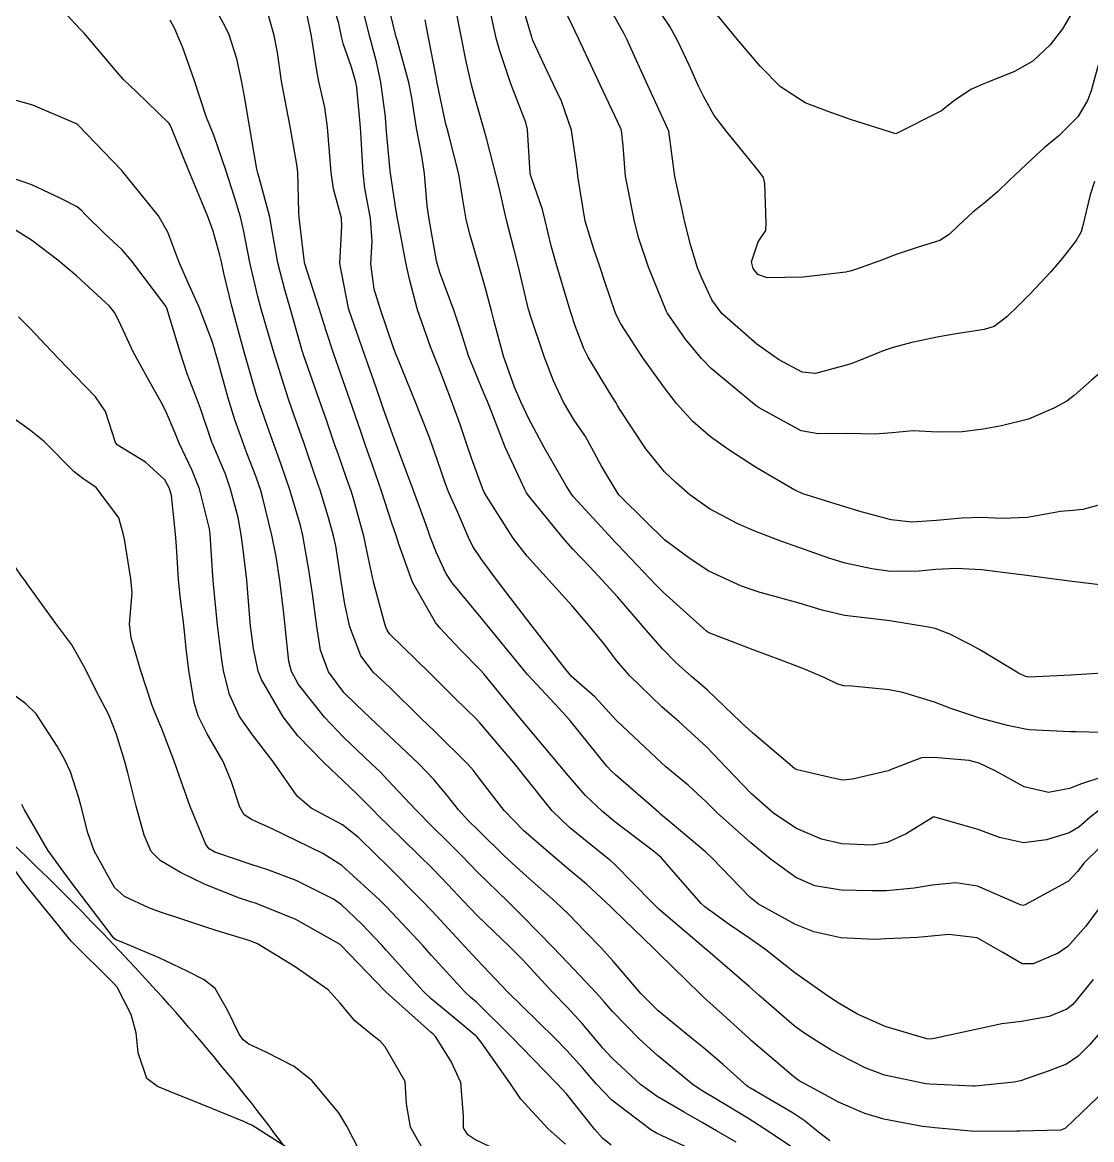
# Model space of a CAD drawing. Header units: metres. Extents: x 298520 to 308411, y 7433745 to 7450750.
# Drawn here: x 300295.4 to 300342.48, y 7446505.15 to 7446554.36 of the extents above; entities that cross this region are included whole.
import ezdxf

# ---------------------------------------------------------------- set-up
doc = ezdxf.new("R2010")
doc.units = ezdxf.units.M
doc.header["$LTSCALE"] = 10
for name, color, linetype in [('Curvas de Nivel 1m', 11, 'Continuous'), ('Curvas de Nivel 5m', 15, 'Continuous'), ('Hidrografia', 140, 'Continuous')]:
    doc.layers.add(name, color=color, linetype=linetype)

msp = doc.modelspace()

# ---------------------------------------------------------------- linework, layer by layer
at = {"layer": 'Curvas de Nivel 1m', "flags": 128}
for points, elevation in [([(300330.955, 7446505.101), (300330.462, 7446505.483), (300329.834, 7446505.989), (300329.345, 7446506.306), (300327.466, 7446507.414), (300327.362, 7446507.478), (300327.304, 7446507.521), (300326.272, 7446508.436), (300325.379, 7446509.201), (300324.943, 7446509.554), (300323.395, 7446510.814), (300322.629, 7446511.578), (300321.424, 7446513.009), (300320.889, 7446513.598), (300320.165, 7446514.334), (300319.448, 7446515.084), (300318.881, 7446515.626), (300317.465, 7446516.873), (300316.625, 7446517.648), (300315.489, 7446518.756), (300315.036, 7446519.205), (300314.609, 7446519.673), (300314.117, 7446520.289), (300313.516, 7446521.01), (300312.855, 7446521.697), (300311.541, 7446522.943), (300310.718, 7446523.723), (300310.12, 7446524.293), (300309.564, 7446524.841), (300308.889, 7446525.747), (300308.537, 7446526.705), (300308.377, 7446527.752), (300308.181, 7446529.188), (300308.096, 7446529.755), (300308.031, 7446530.158), (300307.756, 7446531.758), (300307.649, 7446532.199), (300307.179, 7446533.765), (300306.804, 7446534.888), (300306.482, 7446535.772), (300306.271, 7446536.347), (300305.77, 7446537.779), (300305.715, 7446537.949), (300305.191, 7446539.788), (300304.874, 7446540.913), (300304.64, 7446541.797), (300304.282, 7446543.306), (300304.171, 7446543.804), (300304.101, 7446544.11), (300303.806, 7446545.16), (300303.575, 7446545.812), (300303.395, 7446546.236), (300302.729, 7446547.821), (300301.953, 7446549.738), (300301.914, 7446549.829), (300301.864, 7446549.905), (300300.413, 7446551.309), (300299.883, 7446551.809), (300299.863, 7446551.83), (300299.844, 7446551.851), (300299.567, 7446552.175), (300298.121, 7446553.877), (300298.019, 7446553.984), (300297.915, 7446554.092), (300296.264, 7446555.897)], 672), ([(300342.823, 7446517.996), (300342.158, 7446517.343), (300341.86, 7446516.955), (300341.465, 7446516.532), (300339.56, 7446515.485), (300339.454, 7446515.458), (300339.351, 7446515.484), (300337.462, 7446516.31), (300336.501, 7446516.452), (300335.462, 7446516.355), (300334.677, 7446516.222), (300333.459, 7446516.107), (300332.815, 7446516.1), (300331.46, 7446516.138), (300330.299, 7446516.325), (300329.465, 7446516.691), (300328.332, 7446517.511), (300327.483, 7446518.215), (300325.999, 7446519.535), (300325.508, 7446520.02), (300324.717, 7446520.754), (300323.735, 7446521.567), (300323.526, 7446521.754), (300321.577, 7446523.59), (300321.553, 7446523.62), (300320.606, 7446524.647), (300319.572, 7446525.566), (300319.52, 7446525.621), (300319.27, 7446525.929), (300317.948, 7446527.636), (300317.6, 7446528.081), (300316.399, 7446529.652), (300315.633, 7446530.682), (300315.244, 7446531.271), (300315.044, 7446531.669), (300314.573, 7446532.763), (300314.174, 7446533.682), (300314.03, 7446534.038), (300313.687, 7446535.064), (300313.466, 7446535.692), (300313.324, 7446536.067), (300312.679, 7446537.7), (300311.945, 7446539.502), (300311.861, 7446539.709), (300311.746, 7446540.023), (300311.168, 7446541.716), (300310.894, 7446542.601), (300310.754, 7446543.72), (300310.804, 7446544.719), (300310.738, 7446545.721), (300310.489, 7446547.061), (300310.403, 7446547.724), (300310.325, 7446549.256), (300310.295, 7446549.726), (300310.125, 7446551.484), (300310.084, 7446551.728), (300309.89, 7446552.389), (300309.544, 7446553.38), (300309.46, 7446553.737), (300309.337, 7446554.313), (300308.903, 7446555.745)], 677), ([(300343.523, 7446521.305), (300342.041, 7446520.822), (300341.516, 7446520.611), (300340.58, 7446520.43), (300339.516, 7446520.683), (300338.238, 7446521.393), (300337.528, 7446521.735), (300337.092, 7446521.844), (300335.531, 7446521.985), (300334.999, 7446521.967), (300333.657, 7446521.449), (300333.568, 7446521.404), (300333.522, 7446521.387), (300331.962, 7446521.022), (300331.518, 7446520.986), (300331.107, 7446521.064), (300329.522, 7446521.441), (300329.407, 7446521.501), (300327.546, 7446523.063), (300327.054, 7446523.525), (300325.567, 7446524.943), (300325.247, 7446525.222), (300324.863, 7446525.551), (300324.178, 7446526.16), (300323.585, 7446526.762), (300322.878, 7446527.577), (300321.615, 7446529.05), (300321.116, 7446529.598), (300320.392, 7446530.37), (300319.638, 7446531.154), (300319.224, 7446531.624), (300317.671, 7446533.54), (300317.607, 7446533.641), (300317.533, 7446533.783), (300316.666, 7446535.65), (300316, 7446537.367), (300315.885, 7446537.658), (300315.718, 7446538.025), (300315.051, 7446539.67), (300314.74, 7446540.663), (300314.408, 7446541.68), (300313.788, 7446543.333), (300313.676, 7446543.691), (300313.638, 7446543.848), (300313.313, 7446545.695), (300313.234, 7446546.281), (300313.107, 7446547.697), (300312.976, 7446548.568), (300312.756, 7446549.701), (300312.548, 7446551.032), (300312.417, 7446551.705), (300311.902, 7446553.581), (300311.868, 7446553.71), (300311.855, 7446553.759), (300311.372, 7446555.716)], 679), ([(300343.663, 7446533.33), (300342.098, 7446532.906), (300341.658, 7446532.861), (300341.11, 7446532.811), (300339.655, 7446532.556), (300338.537, 7446532.508), (300337.654, 7446532.548), (300336.765, 7446532.524), (300335.653, 7446532.415), (300334.565, 7446532.35), (300333.658, 7446532.442), (300332.332, 7446532.794), (300331.666, 7446532.999), (300330.109, 7446533.493), (300329.77, 7446533.595), (300329.674, 7446533.633), (300329.422, 7446533.756), (300327.685, 7446534.772), (300326.503, 7446535.532), (300325.698, 7446536.098), (300324.925, 7446536.772), (300324.226, 7446537.562), (300323.722, 7446538.203), (300322.725, 7446539.58), (300321.758, 7446541.074), (300321.578, 7446541.41), (300321.505, 7446541.594), (300321.062, 7446542.887), (300320.824, 7446543.604), (300320.559, 7446544.367), (300320.18, 7446545.606), (300319.857, 7446547.586), (300319.857, 7446547.61), (300319.837, 7446547.896), (300319.587, 7446549.614), (300319.141, 7446550.886), (300318.791, 7446551.626), (300318.501, 7446552.243), (300317.902, 7446553.523), (300317.858, 7446553.64), (300317.837, 7446553.707), (300317.266, 7446555.647)], 683), ([(300343.35, 7446539.334), (300342.479, 7446538.595), (300341.722, 7446537.923), (300341.393, 7446537.68), (300340.822, 7446537.363), (300339.708, 7446536.886), (300338.512, 7446536.585), (300337.703, 7446536.442), (300336.784, 7446536.328), (300335.702, 7446536.31), (300334.63, 7446536.364), (300333.701, 7446536.273), (300332.945, 7446536.213), (300331.701, 7446536.255), (300330.444, 7446536.232), (300329.702, 7446536.362), (300327.852, 7446537.378), (300327.712, 7446537.471), (300327.644, 7446537.521), (300325.736, 7446539.11), (300325.303, 7446539.547), (300324.602, 7446540.408), (300323.788, 7446541.57), (300323.763, 7446541.623), (300322.973, 7446543.578), (300322.544, 7446544.84), (300322.354, 7446545.585), (300321.988, 7446547.432), (300321.966, 7446547.589), (300321.853, 7446548.923), (300321.78, 7446549.591), (300321.746, 7446549.71), (300320.852, 7446551.6), (300319.903, 7446553.61), (300318.951, 7446555.625)], 684), ([(300342.766, 7446552.469), (300342.46, 7446551.344), (300342.302, 7446550.922), (300341.871, 7446550.196), (300341.036, 7446549.362), (300340.393, 7446548.834), (300339.847, 7446548.33), (300339.356, 7446547.869), (300338.848, 7446547.39), (300338.333, 7446546.89), (300337.824, 7446546.459), (300337.244, 7446545.98), (300336.621, 7446545.412), (300336.211, 7446545.012), (300335.803, 7446544.753), (300334.798, 7446544.435), (300333.793, 7446544.098), (300333.324, 7446543.92), (300332.089, 7446543.467), (300331.854, 7446543.398), (300331.782, 7446543.384), (300331.665, 7446543.355), (300329.779, 7446543.142), (300328.192, 7446543.103), (300327.78, 7446543.249), (300327.576, 7446543.522), (300327.507, 7446543.803), (300327.8, 7446544.688), (300328.138, 7446545.186), (300328.153, 7446545.517), (300328.092, 7446547.256), (300328.032, 7446547.518), (300327.837, 7446547.799), (300326.417, 7446549.534), (300325.87, 7446550.253), (300325.404, 7446551.073), (300325.176, 7446551.551), (300324.777, 7446552.442), (300324.248, 7446553.565), (300323.912, 7446554.179), (300322.977, 7446555.58)], 686), ([(300343.023, 7446519.82), (300342.402, 7446519.341), (300341.927, 7446518.915), (300341.492, 7446518.655), (300340.495, 7446518.358), (300339.485, 7446518.214), (300338.431, 7446518.449), (300337.494, 7446518.805), (300335.573, 7446519.357), (300335.502, 7446519.345), (300334.314, 7446518.618), (300333.485, 7446518.238), (300332.824, 7446518.116), (300331.484, 7446518.18), (300330.585, 7446518.385), (300329.493, 7446518.85), (300328.491, 7446519.51), (300327.511, 7446520.372), (300326.394, 7446521.531), (300325.536, 7446522.432), (300324.313, 7446523.559), (300323.903, 7446523.911), (300323.559, 7446524.211), (300322.143, 7446525.584), (300321.579, 7446526.239), (300320.995, 7446527.007), (300320.505, 7446527.606), (300319.608, 7446528.655), (300318.734, 7446529.629), (300317.635, 7446530.839), (300317.011, 7446531.646), (300315.837, 7446533.492), (300315.736, 7446533.659), (300315.674, 7446533.801), (300315.18, 7446535.16), (300315.008, 7446535.67), (300314.678, 7446536.651), (300314.304, 7446537.681), (300313.735, 7446539.157), (300313.527, 7446539.692), (300313.378, 7446540.062), (300312.809, 7446541.7), (300312.443, 7446543.043), (300312.298, 7446543.705), (300311.947, 7446545.573), (300311.926, 7446545.709), (300311.819, 7446546.33), (300311.613, 7446547.712), (300311.588, 7446547.961), (300311.43, 7446549.714), (300311.387, 7446550.196), (300311.195, 7446551.717), (300310.998, 7446552.613), (300310.7, 7446553.722), (300310.292, 7446555.362)], 678), ([(300343.199, 7446525.712), (300341.575, 7446525.605), (300339.715, 7446525.519), (300339.575, 7446525.539), (300339.269, 7446525.69), (300337.586, 7446526.705), (300337.136, 7446526.954), (300336.214, 7446527.421), (300335.596, 7446527.665), (300335.304, 7446527.726), (300333.601, 7446527.991), (300332.991, 7446528.067), (300331.604, 7446528.237), (300330.622, 7446528.471), (300329.612, 7446528.776), (300327.887, 7446529.249), (300327.62, 7446529.331), (300327.061, 7446529.526), (300325.629, 7446530.186), (300324.814, 7446530.732), (300323.682, 7446531.569), (300323.643, 7446531.598), (300322.892, 7446532.34), (300321.672, 7446533.548), (300321.639, 7446533.591), (300320.9, 7446534.816), (300320.48, 7446535.608), (300320.196, 7446536.111), (300319.705, 7446536.839), (300319.225, 7446537.625), (300318.791, 7446538.565), (300318.377, 7446539.634), (300317.761, 7446541.477), (300317.713, 7446541.64), (300317.696, 7446541.708), (300317.239, 7446543.646), (300317.045, 7446544.403), (300316.726, 7446545.651), (300316.394, 7446547.087), (300316.255, 7446547.656), (300315.856, 7446549.191), (300315.726, 7446549.662), (300315.316, 7446551.107), (300315.17, 7446551.671), (300314.932, 7446552.713), (300314.735, 7446553.678), (300314.45, 7446555.157)], 681), ([(300343.442, 7446529.514), (300341.627, 7446529.735), (300340.178, 7446529.922), (300339.629, 7446529.994), (300338.932, 7446530.085), (300337.631, 7446530.238), (300336.514, 7446530.299), (300335.631, 7446530.259), (300334.885, 7446530.183), (300333.63, 7446530.165), (300332.808, 7446530.281), (300331.634, 7446530.544), (300330.913, 7446530.758), (300329.64, 7446531.218), (300328.807, 7446531.508), (300327.649, 7446531.945), (300326.906, 7446532.275), (300325.664, 7446532.934), (300324.788, 7446533.553), (300324.185, 7446534.069), (300323.683, 7446534.566), (300322.861, 7446535.578), (300321.71, 7446537.31), (300321.607, 7446537.487), (300321.546, 7446537.593), (300321.256, 7446538.061), (300320.316, 7446539.611), (300320.124, 7446539.992), (300319.756, 7446540.953), (300319.537, 7446541.622), (300319.438, 7446541.954), (300318.944, 7446543.628), (300318.684, 7446544.509), (300318.42, 7446545.631), (300318.301, 7446546.116), (300317.831, 7446547.466), (300317.774, 7446547.641), (300317.76, 7446547.714), (300317.645, 7446549.642), (300317.567, 7446549.942), (300316.912, 7446551.65), (300316.406, 7446553.147), (300316.262, 7446553.656), (300315.926, 7446555.215)], 682), ([(300341.932, 7446555.316), (300341.195, 7446554.079), (300340.659, 7446553.369), (300339.896, 7446552.644), (300339.088, 7446552.191), (300337.886, 7446551.704), (300337.669, 7446551.618), (300337.168, 7446551.407), (300336.407, 7446550.885), (300335.873, 7446550.457), (300333.863, 7446549.45), (300331.869, 7446550.085), (300330.838, 7446550.451), (300329.876, 7446550.817), (300328.782, 7446551.511), (300327.892, 7446552.426), (300326.957, 7446553.529), (300325.921, 7446554.775)], 687), ([(300342.861, 7446509.863), (300342.402, 7446509.34), (300341.897, 7446508.823), (300341.37, 7446508.471), (300340.572, 7446508.161), (300339.358, 7446507.736), (300339.069, 7446507.672), (300337.355, 7446507.506), (300337.254, 7446507.502), (300335.355, 7446507.591), (300335.178, 7446507.609), (300333.361, 7446507.981), (300332.512, 7446508.313), (300331.374, 7446508.892), (300331.008, 7446509.104), (300330.383, 7446509.485), (300329.769, 7446509.877), (300329.389, 7446510.154), (300327.828, 7446511.516), (300327.408, 7446511.887), (300325.483, 7446513.549), (300325.456, 7446513.572), (300325.433, 7446513.586), (300325.206, 7446513.781), (300323.45, 7446515.285), (300323.146, 7446515.573), (300321.47, 7446517.284), (300321.312, 7446517.433), (300321.115, 7446517.595), (300319.492, 7446518.9), (300318.735, 7446519.628), (300317.518, 7446521.154), (300317.139, 7446521.644), (300315.551, 7446523.504), (300315.403, 7446523.662), (300314.461, 7446524.576), (300313.571, 7446525.471), (300313.348, 7446525.692), (300311.59, 7446527.418), (300311.46, 7446527.581), (300311.404, 7446527.713), (300311.339, 7446527.971), (300310.867, 7446529.721), (300310.649, 7446530.741), (300310.442, 7446531.722), (300309.966, 7446533.43), (300309.875, 7446533.728), (300309.823, 7446533.877), (300309.678, 7446534.287), (300309.306, 7446535.352), (300309.169, 7446535.738), (300308.793, 7446536.833), (300308.471, 7446537.749), (300307.787, 7446539.714), (300307.77, 7446539.76), (300307.764, 7446539.781), (300307.744, 7446539.847), (300307.198, 7446541.766), (300306.959, 7446542.584), (300306.652, 7446543.771), (300306.408, 7446545.173), (300306.294, 7446545.775), (300305.83, 7446547.524), (300305.771, 7446547.72), (300305.752, 7446547.781), (300305.723, 7446547.894), (300305.413, 7446549.787), (300305.18, 7446551.095), (300305.059, 7446551.792), (300304.855, 7446552.758), (300304.513, 7446553.801), (300304.323, 7446554.21), (300303.924, 7446554.922)], 674), ([(300342.811, 7446515.336), (300342.23, 7446514.557), (300341.436, 7446513.656), (300341.011, 7446513.356), (300339.908, 7446512.89), (300339.426, 7446512.892), (300338.581, 7446513.389), (300337.439, 7446514.035), (300336.202, 7446514.18), (300335.44, 7446514.104), (300334.82, 7446514.055), (300333.438, 7446513.989), (300332.933, 7446513.96), (300331.439, 7446514.032), (300330.258, 7446514.305), (300329.444, 7446514.623), (300327.817, 7446515.516), (300327.456, 7446515.807), (300326.61, 7446516.678), (300325.774, 7446517.545), (300325.477, 7446517.822), (300323.932, 7446519.13), (300323.502, 7446519.49), (300323.412, 7446519.571), (300321.519, 7446521.209), (300321.325, 7446521.397), (300321.145, 7446521.596), (300319.552, 7446523.57), (300319.508, 7446523.62), (300318.863, 7446524.324), (300317.652, 7446525.639), (300317.574, 7446525.727), (300315.986, 7446527.656), (300315.6, 7446528.124), (300314.326, 7446529.679), (300314.045, 7446530.101), (300313.636, 7446530.991), (300313.363, 7446531.693), (300313.208, 7446532.136), (300312.642, 7446533.7), (300312.014, 7446535.382), (300311.889, 7446535.708), (300311.698, 7446536.225), (300311.311, 7446537.316), (300311.173, 7446537.715), (300310.875, 7446538.569), (300310.475, 7446539.723), (300309.781, 7446541.711), (300309.777, 7446541.73), (300309.763, 7446541.763), (300309.376, 7446543.736), (300309.466, 7446545.392), (300309.455, 7446545.735), (300309.107, 7446547.023), (300309.006, 7446547.742), (300308.931, 7446548.66), (300308.839, 7446549.745), (300308.725, 7446550.601), (300308.464, 7446551.751), (300308.366, 7446552.231), (300308.138, 7446553.756), (300307.919, 7446554.839)], 676), ([(300343.09, 7446507.334), (300341.336, 7446505.656), (300341.127, 7446505.57), (300339.334, 7446505.526), (300339.195, 7446505.52), (300337.334, 7446505.512), (300335.58, 7446505.671), (300335.336, 7446505.699), (300335.036, 7446505.733), (300333.339, 7446506.049), (300332.503, 7446506.296), (300331.346, 7446506.791), (300330.91, 7446507.038), (300330.081, 7446507.489), (300329.614, 7446507.744), (300329.367, 7446507.92), (300327.488, 7446509.519), (300327.384, 7446509.611), (300326.387, 7446510.529), (300325.402, 7446511.422), (300325.263, 7446511.551), (300323.43, 7446513.35), (300323.21, 7446513.572), (300321.45, 7446515.263), (300321.285, 7446515.426), (300321.115, 7446515.595), (300320.246, 7446516.393), (300319.467, 7446517.052), (300318.773, 7446517.627), (300317.49, 7446518.755), (300316.622, 7446519.649), (300315.517, 7446521.063), (300315.264, 7446521.407), (300315.038, 7446521.667), (300313.545, 7446523.141), (300312.963, 7446523.696), (300311.567, 7446525.072), (300311.238, 7446525.383), (300310.867, 7446525.721), (300310.301, 7446526.45), (300309.816, 7446527.737), (300309.608, 7446528.734), (300309.445, 7446529.742), (300309.2, 7446531.298), (300309.111, 7446531.738), (300308.904, 7446532.492), (300308.513, 7446533.747), (300308.304, 7446534.375), (300307.827, 7446535.758), (300307.791, 7446535.856), (300307.697, 7446536.131), (300307.274, 7446537.33), (300307.126, 7446537.766), (300306.847, 7446538.648), (300306.494, 7446539.772), (300305.962, 7446541.577), (300305.907, 7446541.779), (300305.77, 7446542.28), (300305.421, 7446543.786), (300305.16, 7446545.143), (300305.005, 7446545.792), (300304.73, 7446546.704), (300304.382, 7446547.802), (300303.856, 7446549.344), (300303.662, 7446549.812), (300303.515, 7446550.165), (300302.963, 7446551.819), (300302.453, 7446553.276), (300302.224, 7446553.827), (300302.133, 7446554.045), (300301.919, 7446554.451)], 673), ([(300329.326, 7446504.792), (300328.258, 7446505.511), (300327.342, 7446506.094), (300325.983, 7446506.911), (300325.359, 7446507.276), (300324.946, 7446507.554), (300323.376, 7446508.849), (300322.581, 7446509.578), (300321.395, 7446510.797), (300321.023, 7446511.22), (300320.679, 7446511.601), (300319.423, 7446512.934), (300318.764, 7446513.627), (300317.446, 7446514.979), (300316.761, 7446515.647), (300315.465, 7446516.91), (300315.095, 7446517.292), (300314.724, 7446517.671), (300314.105, 7446518.297), (300313.495, 7446518.894), (300312.697, 7446519.698), (300311.516, 7446520.969), (300311.153, 7446521.349), (300310.758, 7446521.721), (300309.54, 7446522.867), (300308.715, 7446523.748), (300307.567, 7446525.198), (300307.252, 7446525.763), (300307.136, 7446526.206), (300306.98, 7446527.766), (300306.91, 7446528.46), (300306.735, 7446529.769), (300306.575, 7446530.829), (300306.394, 7446531.772), (300305.98, 7446533.465), (300305.892, 7446533.778), (300305.837, 7446533.941), (300305.679, 7446534.364), (300305.29, 7446535.387), (300305.135, 7446535.788), (300304.762, 7446536.853), (300304.473, 7446537.799), (300303.979, 7446539.567), (300303.909, 7446539.808), (300303.875, 7446539.938), (300303.748, 7446540.35), (300303.193, 7446541.816), (300302.687, 7446542.913), (300302.297, 7446543.825), (300301.806, 7446545.11), (300301.395, 7446545.834), (300299.832, 7446547.771), (300299.796, 7446547.814), (300299.764, 7446547.851), (300297.862, 7446549.827), (300297.788, 7446549.881), (300295.871, 7446550.708), (300294.768, 7446551.017)], 671), ([(300325.322, 7446504.508), (300323.58, 7446505.318), (300323.332, 7446505.43), (300323.079, 7446505.573), (300321.352, 7446506.886), (300320.665, 7446507.6), (300320.068, 7446508.308), (300319.377, 7446509.069), (300318.832, 7446509.626), (300317.397, 7446511.036), (300316.782, 7446511.646), (300315.424, 7446513.074), (300314.875, 7446513.668), (300314.181, 7446514.42), (300313.448, 7446515.207), (300312.981, 7446515.695), (300311.475, 7446517.203), (300310.956, 7446517.718), (300310.209, 7446518.448), (300309.496, 7446519.008), (300308.125, 7446519.754), (300307.508, 7446520.279), (300306.464, 7446521.771), (300305.541, 7446522.98), (300304.966, 7446523.789), (300304.518, 7446524.751), (300304.26, 7446525.8), (300304.169, 7446526.392), (300303.995, 7446527.804), (300303.818, 7446529.609), (300303.802, 7446529.807), (300303.787, 7446529.97), (300303.679, 7446531.809), (300303.647, 7446532.051), (300303.197, 7446533.815), (300302.879, 7446534.62), (300302.31, 7446535.824), (300302.133, 7446536.261), (300301.707, 7446537.256), (300301.511, 7446537.632), (300301.401, 7446537.833), (300300.989, 7446538.572), (300300.286, 7446539.845), (300299.754, 7446540.994), (300299.472, 7446541.566), (300299.239, 7446541.858), (300297.783, 7446543.192), (300296.97, 7446543.888), (300295.802, 7446544.771), (300293.942, 7446545.919)], 669), ([(300321.326, 7446504.906), (300320.949, 7446505.216), (300320.605, 7446505.601), (300319.356, 7446507.162), (300318.939, 7446507.624), (300317.379, 7446509.222), (300316.974, 7446509.644), (300315.398, 7446511.197), (300315.152, 7446511.415), (300314.879, 7446511.668), (300313.426, 7446513.261), (300313.036, 7446513.694), (300311.45, 7446515.387), (300311.292, 7446515.553), (300311.129, 7446515.715), (300309.475, 7446517.215), (300308.64, 7446517.748), (300307.488, 7446518.311), (300306.437, 7446518.827), (300305.498, 7446519.251), (300305.175, 7446519.46), (300304.975, 7446519.788), (300304.62, 7446520.9), (300304.249, 7446521.799), (300303.541, 7446523.022), (300303.148, 7446523.814), (300302.969, 7446524.406), (300302.728, 7446525.818), (300302.62, 7446526.782), (300302.508, 7446527.821), (300302.356, 7446529.078), (300302.286, 7446529.823), (300302.195, 7446531.266), (300302.153, 7446531.825), (300301.971, 7446533.524), (300301.888, 7446533.828), (300301.677, 7446534.205), (300300.828, 7446534.983), (300299.691, 7446535.675), (300299.583, 7446535.743), (300299.51, 7446535.853), (300299.064, 7446537.217), (300298.632, 7446537.866), (300297.727, 7446538.794), (300296.68, 7446539.891), (300295.753, 7446540.878), (300295.232, 7446541.382)], 668), ([(300319.326, 7446504.941), (300318.553, 7446505.628), (300317.352, 7446506.936), (300316.861, 7446507.645), (300315.603, 7446509.436), (300315.428, 7446509.66), (300315.383, 7446509.704), (300314.316, 7446510.6), (300313.4, 7446511.355), (300313.046, 7446511.694), (300311.43, 7446513.497), (300311.237, 7446513.713), (300310.35, 7446514.635), (300309.45, 7446515.492), (300309.097, 7446515.744), (300307.465, 7446516.555), (300306.208, 7446517.036), (300305.475, 7446517.271), (300303.878, 7446517.804), (300303.625, 7446517.949), (300303.486, 7446518.151), (300302.793, 7446519.817), (300302.398, 7446520.938), (300302.095, 7446521.824), (300301.544, 7446523.235), (300301.297, 7446523.833), (300301.124, 7446524.267), (300300.601, 7446525.84), (300300.189, 7446527.249), (300300.127, 7446527.845), (300300.233, 7446529.224), (300300.179, 7446529.844), (300299.895, 7446531.593), (300299.846, 7446531.848), (300299.653, 7446532.537), (300298.654, 7446533.865), (300298.067, 7446534.264), (300297.68, 7446534.563), (300296.358, 7446535.893), (300295.698, 7446536.42), (300294.836, 7446537.045)], 667), ([(300316.334, 7446504.665), (300315.328, 7446505.157), (300315.022, 7446505.356), (300314.833, 7446505.667), (300314.826, 7446506.182), (300314.71, 7446507.67), (300314.292, 7446508.596), (300313.592, 7446509.687), (300313.491, 7446509.795), (300313.385, 7446509.888), (300311.707, 7446511.4), (300311.402, 7446511.661), (300311.378, 7446511.686), (300311.352, 7446511.711), (300309.433, 7446513.714), (300309.404, 7446513.74), (300307.444, 7446514.842), (300305.673, 7446515.556), (300305.451, 7446515.624), (300305.332, 7446515.662), (300304.967, 7446515.787), (300303.461, 7446516.381), (300302.372, 7446516.918), (300301.477, 7446517.44), (300301.079, 7446517.834), (300300.767, 7446518.56), (300300.423, 7446519.841), (300300.053, 7446521.309), (300299.904, 7446521.846), (300299.541, 7446523.042), (300299.21, 7446523.855), (300298.639, 7446524.939), (300298.179, 7446525.871), (300297.589, 7446526.946), (300296.88, 7446527.887), (300295.62, 7446529.63), (300295.509, 7446529.789), (300295.413, 7446529.903), (300294.683, 7446530.964)], 666), ([(300310.25, 7446504.653), (300309.692, 7446505.735), (300309.342, 7446506.329), (300308.154, 7446507.752), (300307.369, 7446508.367), (300306.141, 7446509.007), (300305.379, 7446509.355), (300305.134, 7446509.538), (300304.949, 7446509.787), (300304.444, 7446510.845), (300303.887, 7446511.803), (300303.409, 7446512.184), (300302.665, 7446512.566), (300301.423, 7446513.15), (300299.753, 7446513.855), (300299.521, 7446513.946), (300299.434, 7446514.017), (300298.023, 7446515.874), (300297.464, 7446516.601), (300296.525, 7446517.89), (300295.501, 7446519.672), (300295.421, 7446519.82), (300295.383, 7446519.902)], 664), ([(300307.322, 7446504.621), (300305.506, 7446505.778), (300305.334, 7446505.864), (300305.186, 7446505.931), (300303.346, 7446506.685), (300301.927, 7446507.252), (300301.358, 7446507.488), (300300.882, 7446507.837), (300300.5, 7446508.969), (300300.415, 7446509.845), (300300.198, 7446510.655), (300299.586, 7446511.857), (300299.406, 7446512.055), (300297.575, 7446513.879), (300297.435, 7446514.04), (300295.927, 7446515.895), (300295.462, 7446516.487), (300294.426, 7446517.916)], 663)]:
    msp.add_lwpolyline(points, dxfattribs=dict(at, elevation=elevation))
at = {"layer": 'Curvas de Nivel 5m', "flags": 128}
for points, elevation in [([(300342.557, 7446512.198), (300341.866, 7446511.345), (300341.651, 7446511.097), (300341.398, 7446510.89), (300340.611, 7446510.578), (300339.393, 7446510.344), (300338.533, 7446510.247), (300337.389, 7446509.993), (300335.556, 7446509.599), (300335.384, 7446509.568), (300335.232, 7446509.584), (300333.39, 7446510.13), (300332.18, 7446510.678), (300331.4, 7446511.13), (300331.191, 7446511.263), (300330.858, 7446511.478), (300329.418, 7446512.501), (300328.139, 7446513.513), (300327.438, 7446514.012), (300326.527, 7446514.617), (300325.451, 7446515.397), (300325.285, 7446515.552), (300323.987, 7446517.046), (300323.533, 7446517.569), (300323.474, 7446517.624), (300323.247, 7446517.802), (300321.496, 7446519.152), (300320.947, 7446519.598), (300320.2, 7446520.3), (300319.517, 7446521.076), (300319.068, 7446521.625), (300317.55, 7446523.444), (300317.382, 7446523.642), (300316.503, 7446524.711), (300315.725, 7446525.658), (300315.575, 7446525.825), (300314.661, 7446526.751), (300313.78, 7446527.687), (300313.596, 7446527.926), (300312.583, 7446529.7), (300311.976, 7446531.371), (300311.871, 7446531.708), (300311.653, 7446532.351), (300311.214, 7446533.715), (300310.821, 7446534.855), (300310.518, 7446535.722), (300310.305, 7446536.33), (300309.819, 7446537.729), (300309.717, 7446538.03), (300309.123, 7446539.739), (300308.78, 7446540.771), (300308.472, 7446541.749), (300307.835, 7446543.717), (300307.823, 7446543.76), (300307.823, 7446543.79), (300307.796, 7446544.026), (300307.599, 7446545.762), (300307.578, 7446545.999), (300307.534, 7446547.763), (300307.497, 7446548.104), (300307.19, 7446549.767), (300307.03, 7446550.61), (300306.815, 7446551.771), (300306.632, 7446553.037), (300306.496, 7446553.774), (300305.933, 7446555.78)], 675), ([(300342.608, 7446547.342), (300342.412, 7446546.759), (300342.079, 7446545.347), (300342.023, 7446545.135), (300341.804, 7446544.745), (300341.191, 7446543.96), (300340.693, 7446543.366), (300339.773, 7446542.399), (300339.26, 7446541.893), (300338.747, 7446541.39), (300338.192, 7446540.962), (300337.757, 7446540.825), (300336.526, 7446540.642), (300335.754, 7446540.512), (300334.572, 7446540.259), (300333.749, 7446540.043), (300333.311, 7446539.89), (300332.264, 7446539.465), (300331.888, 7446539.321), (300331.74, 7446539.271), (300330.33, 7446538.895), (300329.735, 7446538.954), (300328.697, 7446539.51), (300327.75, 7446540.186), (300326.208, 7446541.536), (300325.769, 7446542.133), (300325.315, 7446543.084), (300325.133, 7446543.55), (300324.831, 7446544.521), (300324.575, 7446545.559), (300324.434, 7446546.176), (300324.128, 7446547.566), (300323.863, 7446549.57), (300322.948, 7446551.579), (300322.143, 7446553.346), (300322.033, 7446553.589), (300321.907, 7446553.857), (300320.938, 7446555.6)], 685), ([(300343.549, 7446523.071), (300341.791, 7446523.106), (300341.549, 7446523.109), (300339.729, 7446523.198), (300339.551, 7446523.224), (300338.781, 7446523.388), (300337.556, 7446523.704), (300336.281, 7446524.141), (300335.563, 7446524.409), (300334.172, 7446524.839), (300333.568, 7446524.963), (300331.92, 7446525.116), (300331.57, 7446525.139), (300331.309, 7446525.213), (300330.73, 7446525.483), (300329.922, 7446525.84), (300329.578, 7446525.97), (300328.843, 7446526.244), (300327.585, 7446526.726), (300325.677, 7446527.454), (300325.592, 7446527.492), (300325.565, 7446527.513), (300325.532, 7446527.541), (300323.618, 7446529.263), (300323.304, 7446529.573), (300321.64, 7446531.325), (300321.509, 7446531.459), (300321.386, 7446531.594), (300319.671, 7446533.464), (300319.549, 7446533.621), (300319.327, 7446533.973), (300318.375, 7446535.633), (300317.705, 7446536.89), (300317.353, 7446537.644), (300317.077, 7446538.292), (300316.586, 7446539.652), (300316.167, 7446541.248), (300316.062, 7446541.657), (300315.778, 7446542.689), (300315.496, 7446543.664), (300315.117, 7446544.981), (300314.949, 7446545.673), (300314.79, 7446546.643), (300314.619, 7446547.678), (300314.204, 7446549.338), (300314.106, 7446549.686), (300314.054, 7446549.877), (300313.873, 7446550.705), (300313.673, 7446551.692), (300313.619, 7446551.959), (300313.292, 7446553.696), (300313.145, 7446554.467)], 680), ([(300326.83, 7446505.03), (300325.964, 7446505.541), (300325.338, 7446505.905), (300324.548, 7446506.355), (300323.355, 7446507.047), (300322.627, 7446507.577), (300321.374, 7446508.734), (300320.96, 7446509.177), (300320.606, 7446509.602), (300320.048, 7446510.269), (300319.397, 7446510.978), (300318.768, 7446511.626), (300317.424, 7446513.075), (300316.864, 7446513.646), (300315.446, 7446515.012), (300315.122, 7446515.337), (300314.816, 7446515.67), (300314.153, 7446516.373), (300313.474, 7446517.074), (300312.847, 7446517.696), (300311.496, 7446519.012), (300311.139, 7446519.355), (300310.785, 7446519.721), (300310.149, 7446520.37), (300309.515, 7446520.97), (300308.692, 7446521.748), (300307.541, 7446522.939), (300306.893, 7446523.767), (300305.929, 7446525.416), (300305.788, 7446525.778), (300305.583, 7446526.783), (300305.462, 7446527.653), (300305.448, 7446527.782), (300305.433, 7446527.945), (300305.295, 7446529.785), (300305.113, 7446531.263), (300305.042, 7446531.789), (300304.902, 7446532.543), (300304.575, 7446533.796), (300304.343, 7446534.463), (300303.777, 7446535.809), (300303.753, 7446535.869), (300303.695, 7446536.049), (300303.241, 7446537.347), (300303.066, 7446537.816), (300302.666, 7446538.883), (300302.348, 7446539.824), (300301.762, 7446541.77), (300301.735, 7446541.83), (300301.674, 7446541.921), (300300.227, 7446543.846), (300299.798, 7446544.342), (300299.013, 7446545.07), (300298.179, 7446545.875), (300298.003, 7446546.065), (300297.816, 7446546.228), (300297.104, 7446546.603), (300295.826, 7446547.2), (300293.89, 7446547.861)], 670), ([(300313.318, 7446504.246), (300312.488, 7446505.698), (300312.318, 7446506.731), (300312.258, 7446507.701), (300311.378, 7446509.234), (300311.158, 7446509.491), (300310.855, 7446509.718), (300310.04, 7446510.38), (300309.397, 7446511.165), (300308.862, 7446511.745), (300307.418, 7446512.761), (300305.76, 7446513.777), (300305.434, 7446513.904), (300303.976, 7446514.34), (300303.44, 7446514.517), (300302.387, 7446514.877), (300301.446, 7446515.184), (300300.971, 7446515.36), (300299.899, 7446515.853), (300299.459, 7446516.249), (300298.562, 7446517.864), (300298.282, 7446518.659), (300297.983, 7446519.873), (300297.881, 7446520.249), (300297.518, 7446521.354), (300297.276, 7446521.882), (300296.936, 7446522.481), (300296.016, 7446523.895), (300295.557, 7446524.347), (300294.658, 7446525.007)], 665)]:
    msp.add_lwpolyline(points, dxfattribs=dict(at, elevation=elevation))
at = {"layer": 'Hidrografia'}
for points in [[(300371.982, 7446494.723, 0.069452), (300360.484, 7446496.117, 0.195459), (300354.663, 7446493.628, -0.21734), (300350.253, 7446491.957, 0.008062), (300341.917, 7446492.372, -0.041812), (300318.186, 7446495.167, -0.198483), (300309.774, 7446500.832, 0.037667), (300301.294, 7446511.722, 0.046172), (300285.163, 7446526.5), (300268.867, 7446538.873)], [(300267.919, 7446531.386), (300275.149, 7446526.359, -0.051692), (300283.087, 7446519.525, -0.064607), (300289.306, 7446510.952, 0.092185), (300297.552, 7446500.806, 0.058665), (300305.235, 7446495.691, -0.164863), (300306.855, 7446494.034, 0.202285), (300314.521, 7446487.249, 0.043465), (300332.895, 7446482.783, 0.114439), (300354.469, 7446484.433, -0.126253), (300376.78, 7446485.617, -0.017305)]]:
    msp.add_lwpolyline(points, format="xyb", dxfattribs=at)

doc.saveas('drawing.dxf')
